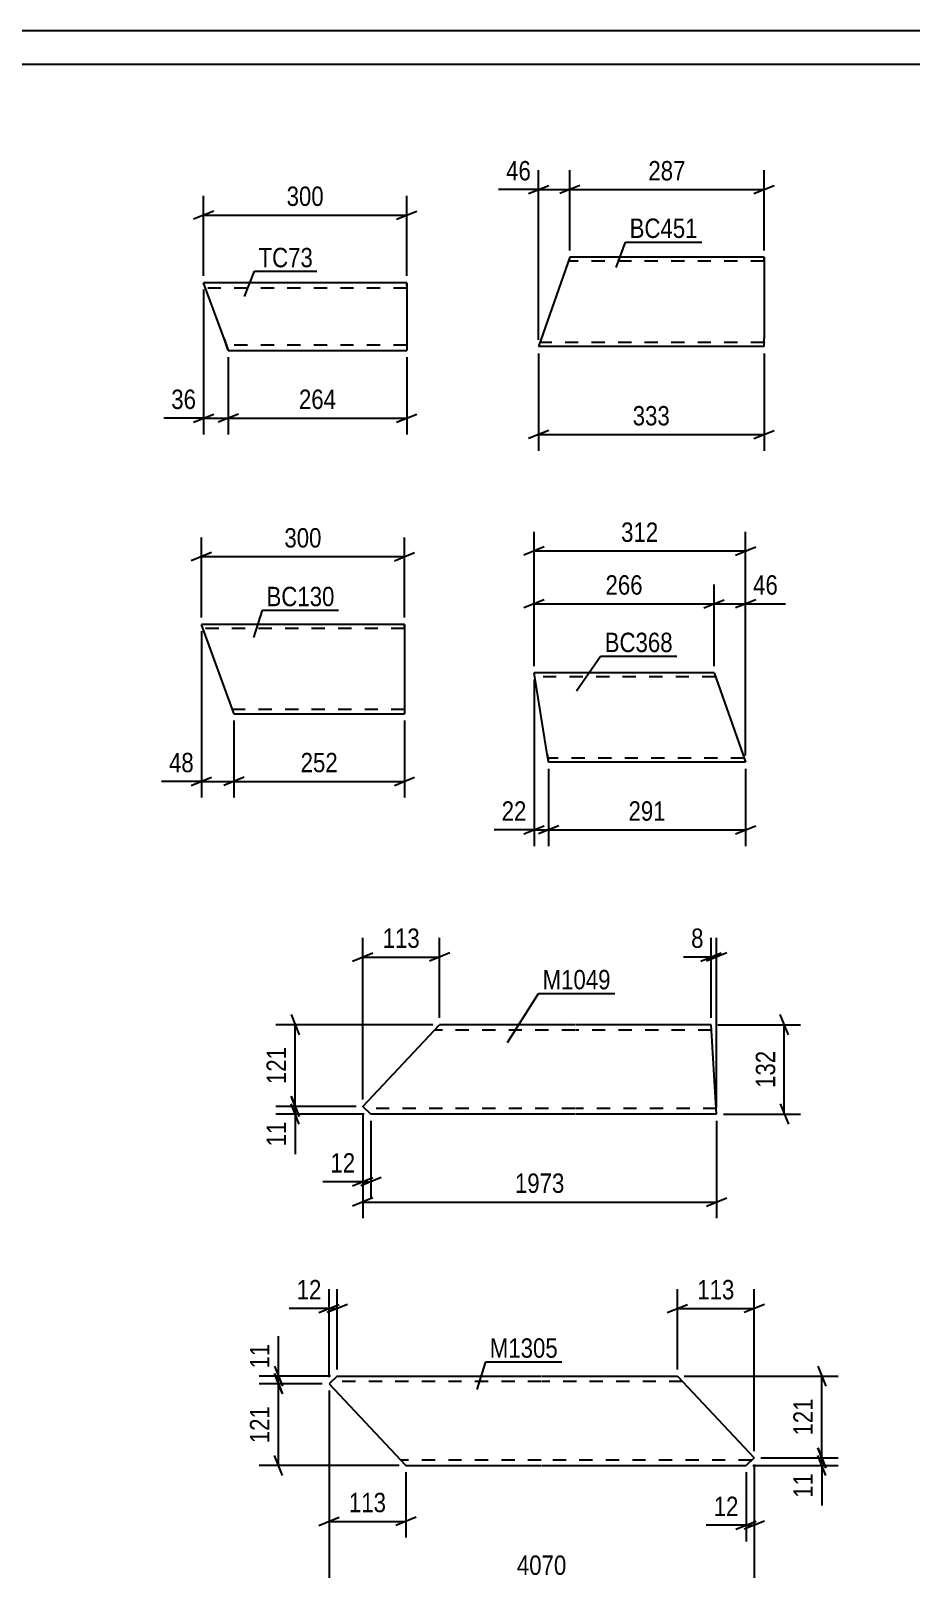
# Model space of a CAD drawing. Header units: millimetres. Extents: x 0 to 594, y 0 to 420.
# Drawn here: x 197.5 to 327.6, y 192.7 to 420 of the extents above; entities that cross this region are included whole.
import ezdxf

# ---------------------------------------------------------------- set-up
doc = ezdxf.new("R2010")
doc.units = ezdxf.units.MM
doc.linetypes.add('DXK_LINE_DOT2', pattern=[3.9198, 1.9599, -1.9599])
doc.styles.add('Arial Narrow', font='ARIALN.TTF', dxfattribs={"height": 0.2})

# ---------------------------------------------------------------- blocks, each defined once
blk = doc.blocks.new('Unknown-122574334-1163')
at = {"color": 5, "linetype": 'Continuous'}
for p, q in [((594, 420), (0, 420)), ((589, 415), (5, 415))]:
    blk.add_line(p, q, dxfattribs=at)
blk = doc.blocks.new('Part-122574334-20308 - 20307')
at = {"color": 2, "linetype": 'Continuous'}
for p, q in [((298.47, 325.14), (271.87, 325.14)), ((273.83, 313.14), (271.87, 325.14)), ((298.47, 325.14), (302.69, 313.14)), ((274.02, 312.03), (273.83, 313.14)), ((274.03, 311.94), (274.02, 312.03)), ((303.11, 311.94), (274.03, 311.94)), ((302.69, 313.14), (303.11, 311.94))]:
    blk.add_line(p, q, dxfattribs=at)
at = {"color": 7, "linetype": 'DXK_LINE_DOT2'}
for p, q in [((298.68, 324.54), (271.96, 324.54)), ((273.83, 313.14), (273.97, 312.29)), ((302.9, 312.54), (273.93, 312.54))]:
    blk.add_line(p, q, dxfattribs=at)
blk = doc.blocks.new('Part-122574334-15765 - 15732')
at = {"color": 2, "linetype": 'Continuous'}
for p, q in [((242.8, 221.22), (241.6, 220.09)), ((242.8, 221.22), (272.94, 221.22)), ((273.04, 221.22), (293.04, 221.22)), ((293.04, 221.22), (304.39, 209.15)), ((241.6, 220.09), (252.94, 208.02)), ((304.39, 209.15), (303.19, 208.02)), ((252.94, 208.02), (272.94, 208.02)), ((273.04, 208.02), (303.19, 208.02))]:
    blk.add_line(p, q, dxfattribs=at)
at = {"color": 7, "linetype": 'DXK_LINE_DOT2'}
for p, q in [((272.94, 220.42), (241.95, 220.42)), ((293.8, 220.42), (273.04, 220.42)), ((272.94, 208.82), (252.19, 208.82)), ((304.04, 208.82), (273.04, 208.82))]:
    blk.add_line(p, q, dxfattribs=at)
blk = doc.blocks.new('Part-122574334-15772 - 15771')
at = {"color": 2, "linetype": 'Continuous'}
for p, q in [((246.58, 261.08), (257.93, 273.15)), ((277.93, 273.15), (257.93, 273.15)), ((298.03, 273.15), (278.03, 273.15)), ((298.84, 259.95), (298.03, 273.15)), ((247.78, 259.95), (246.58, 261.08)), ((277.93, 259.95), (247.78, 259.95)), ((298.84, 259.95), (278.03, 259.95))]:
    blk.add_line(p, q, dxfattribs=at)
at = {"color": 7, "linetype": 'DXK_LINE_DOT2'}
for p, q in [((277.93, 272.35), (257.18, 272.35)), ((298.08, 272.35), (278.03, 272.35)), ((277.93, 260.75), (246.93, 260.75)), ((298.79, 260.75), (278.03, 260.75)), ((298.79, 260.75), (298.79, 260.81))]:
    blk.add_line(p, q, dxfattribs=at)
blk = doc.blocks.new('Part-122574334-20293 - 20292')
at = {"color": 2, "linetype": 'Continuous'}
for p, q in [((226.13, 374.37), (223.07, 382.77)), ((253.07, 382.77), (223.07, 382.77)), ((253.07, 382.77), (253.07, 372.77)), ((226.13, 374.37), (226.71, 372.77)), ((226.71, 372.77), (253.07, 372.77))]:
    blk.add_line(p, q, dxfattribs=at)
at = {"color": 7, "linetype": 'DXK_LINE_DOT2'}
for p, q in [((253.07, 381.97), (223.36, 381.97)), ((253.07, 382.3), (253.07, 382.77)), ((226.67, 372.89), (226.13, 374.37)), ((253.07, 373.57), (226.42, 373.57))]:
    blk.add_line(p, q, dxfattribs=at)
blk = doc.blocks.new('Part-122574334-20277 - 20272')
at = {"color": 2, "linetype": 'Continuous'}
for p, q in [((227.51, 319.19), (222.74, 332.3)), ((252.74, 332.3), (222.74, 332.3)), ((252.74, 332.3), (252.74, 332.21)), ((252.74, 332.21), (252.74, 319.1)), ((227.54, 319.1), (227.51, 319.19)), ((227.54, 319.1), (252.74, 319.1))]:
    blk.add_line(p, q, dxfattribs=at)
at = {"color": 7, "linetype": 'DXK_LINE_DOT2'}
for p, q in [((252.74, 331.95), (252.74, 332.3)), ((252.74, 331.7), (222.96, 331.7)), ((252.74, 319.7), (227.33, 319.7))]:
    blk.add_line(p, q, dxfattribs=at)
blk = doc.blocks.new('Part-122574334-20301 - 20300')
at = {"color": 2, "linetype": 'Continuous'}
for p, q in [((277.16, 386.54), (272.54, 373.34)), ((305.85, 386.54), (277.16, 386.54)), ((305.85, 386.54), (305.85, 386.45)), ((305.85, 386.45), (305.85, 386.19)), ((305.85, 386.19), (305.85, 385.34)), ((305.85, 385.34), (305.85, 374.54)), ((305.85, 373.34), (272.54, 373.34)), ((305.85, 373.34), (305.85, 374.54))]:
    blk.add_line(p, q, dxfattribs=at)
at = {"color": 7, "linetype": 'DXK_LINE_DOT2'}
for p, q in [((305.85, 386.19), (305.85, 386.54)), ((305.85, 385.94), (276.95, 385.94)), ((305.85, 385.8), (305.85, 385.34)), ((305.85, 373.94), (272.75, 373.94)), ((305.85, 373.94), (305.85, 374.54)), ((305.85, 373.99), (305.85, 373.94)), ((305.85, 373.34), (305.85, 373.44))]:
    blk.add_line(p, q, dxfattribs=at)
blk = doc.blocks.new('StraightDimension-122574334-20332 - 20307')
at = {"color": 7, "linetype": 'Continuous'}
for p, q in [((271.87, 326.14), (271.87, 338.19)), ((298.47, 326.14), (298.47, 338.19)), ((273.37, 335.94), (270.37, 334.74)), ((271.87, 335.34), (298.47, 335.34)), ((296.97, 334.74), (299.97, 335.94))]:
    blk.add_line(p, q, dxfattribs=at)
at = {"color": 0}
blk.add_wipeout([(288.51, 336.09), (288.51, 340.29), (281.83, 340.29), (281.83, 336.09)], dxfattribs=at)
at = {"color": 3, "style": 'Arial Narrow'}
blk.add_text('266', height=2.863, dxfattribs=at).set_placement((282.43, 336.69))
blk = doc.blocks.new('StraightDimension-122574334-20403 - 20307')
at = {"color": 7, "linetype": 'Continuous'}
for p, q in [((271.87, 326.14), (271.87, 345.99)), ((303.11, 312.94), (303.11, 345.99)), ((273.37, 343.74), (270.37, 342.54)), ((301.61, 342.54), (304.61, 343.74)), ((271.87, 343.14), (303.11, 343.14))]:
    blk.add_line(p, q, dxfattribs=at)
at = {"color": 0}
blk.add_wipeout([(290.83, 343.89), (290.83, 348.09), (284.14, 348.09), (284.14, 343.89)], dxfattribs=at)
at = {"color": 3, "style": 'Arial Narrow'}
blk.add_text('312', height=2.863, dxfattribs=at).set_placement((284.74, 344.49))
blk = doc.blocks.new('StraightDimension-122574334-20331 - 20307')
at = {"color": 7, "linetype": 'Continuous'}
for p, q in [((298.47, 326.14), (298.47, 338.19)), ((303.11, 312.94), (303.11, 338.19)), ((296.97, 334.74), (299.97, 335.94)), ((298.47, 335.34), (303.11, 335.34)), ((304.61, 335.94), (301.61, 334.74))]:
    blk.add_line(p, q, dxfattribs=at)
at = {"color": 0}
blk.add_wipeout([(308.49, 336.09), (308.49, 340.29), (303.63, 340.29), (303.63, 336.09)], dxfattribs=at)
at = {"color": 7, "linetype": 'Continuous'}
blk.add_line((303.11, 335.34), (309.01, 335.34), dxfattribs=at)
blk.add_line((303.11, 335.34), (309.01, 335.34), dxfattribs=at)
at = {"color": 3, "style": 'Arial Narrow'}
blk.add_text('46', height=2.863, dxfattribs=at).set_placement((304.23, 336.69))
blk = doc.blocks.new('StraightDimension-122574334-20367 - 20307')
at = {"color": 7, "linetype": 'Continuous'}
for p, q in [((274.03, 310.94), (274.03, 299.54)), ((303.11, 310.94), (303.11, 299.54)), ((275.53, 302.54), (272.53, 301.34)), ((301.61, 301.34), (304.61, 302.54)), ((274.03, 301.94), (303.11, 301.94))]:
    blk.add_line(p, q, dxfattribs=at)
at = {"color": 0}
blk.add_wipeout([(291.91, 302.69), (291.91, 306.89), (285.23, 306.89), (285.23, 302.69)], dxfattribs=at)
at = {"color": 3, "style": 'Arial Narrow'}
blk.add_text('291', height=2.863, dxfattribs=at).set_placement((285.83, 303.29))
blk = doc.blocks.new('StraightDimension-122574334-20368 - 20307')
at = {"color": 7, "linetype": 'Continuous'}
for p, q in [((271.87, 324.14), (271.87, 299.54)), ((274.03, 310.94), (274.03, 299.54)), ((270.37, 301.34), (273.37, 302.54)), ((275.53, 302.54), (272.53, 301.34)), ((271.87, 301.94), (274.03, 301.94))]:
    blk.add_line(p, q, dxfattribs=at)
at = {"color": 0}
blk.add_wipeout([(271.34, 302.69), (271.34, 306.89), (266.49, 306.89), (266.49, 302.69)], dxfattribs=at)
at = {"color": 7, "linetype": 'Continuous'}
blk.add_line((271.87, 301.94), (265.96, 301.94), dxfattribs=at)
blk.add_line((271.87, 301.94), (265.96, 301.94), dxfattribs=at)
at = {"color": 3, "style": 'Arial Narrow'}
blk.add_text('22', height=2.863, dxfattribs=at).set_placement((267.09, 303.29))
blk = doc.blocks.new('StraightDimension-122574334-16163 - 15732')
at = {"color": 7, "linetype": 'Continuous'}
for p, q in [((241.6, 221.09), (241.6, 234.07)), ((242.8, 222.22), (242.8, 234.07)), ((240.1, 230.62), (243.1, 231.82)), ((244.3, 231.82), (241.3, 230.62)), ((241.6, 231.22), (242.8, 231.22))]:
    blk.add_line(p, q, dxfattribs=at)
at = {"color": 0}
blk.add_wipeout([(241.07, 231.97), (241.07, 236.17), (236.21, 236.17), (236.21, 231.97)], dxfattribs=at)
at = {"color": 7, "linetype": 'Continuous'}
blk.add_line((241.6, 231.22), (235.69, 231.22), dxfattribs=at)
blk.add_line((241.6, 231.22), (235.69, 231.22), dxfattribs=at)
at = {"color": 3, "style": 'Arial Narrow'}
blk.add_text('12', height=2.863, dxfattribs=at).set_placement((236.81, 232.57))
blk = doc.blocks.new('StraightDimension-122574334-16155 - 15732')
at = {"color": 7, "linetype": 'Continuous'}
for p, q in [((241.6, 219.09), (241.6, 197.37)), ((252.94, 207.02), (252.94, 197.37)), ((240.1, 199.17), (243.1, 200.37)), ((254.44, 200.37), (251.44, 199.17)), ((241.6, 199.77), (252.94, 199.77))]:
    blk.add_line(p, q, dxfattribs=at)
at = {"color": 0}
blk.add_wipeout([(250.61, 200.52), (250.61, 204.72), (243.93, 204.72), (243.93, 200.52)], dxfattribs=at)
at = {"color": 3, "style": 'Arial Narrow'}
blk.add_text('113', height=2.863, dxfattribs=at).set_placement((244.53, 201.12))
blk = doc.blocks.new('StraightDimension-122574334-16149 - 15732')
at = {"color": 7, "linetype": 'Continuous'}
for p, q in [((303.19, 207.02), (303.19, 196.8)), ((304.39, 208.15), (304.39, 196.8)), ((301.69, 198.6), (304.69, 199.8)), ((305.89, 199.8), (302.89, 198.6)), ((303.19, 199.2), (304.39, 199.2))]:
    blk.add_line(p, q, dxfattribs=at)
at = {"color": 0}
blk.add_wipeout([(302.67, 199.95), (302.67, 204.15), (297.81, 204.15), (297.81, 199.95)], dxfattribs=at)
at = {"color": 7, "linetype": 'Continuous'}
blk.add_line((303.19, 199.2), (297.28, 199.2), dxfattribs=at)
blk.add_line((303.19, 199.2), (297.28, 199.2), dxfattribs=at)
at = {"color": 3, "style": 'Arial Narrow'}
blk.add_text('12', height=2.863, dxfattribs=at).set_placement((298.41, 200.55))
blk = doc.blocks.new('StraightDimension-122574334-20694 - 15732')
at = {"color": 7, "linetype": 'Continuous'}
for p, q in [((294.04, 221.22), (316.79, 221.22)), ((313.79, 222.72), (314.99, 219.72)), ((314.39, 209.15), (314.39, 221.22)), ((305.39, 209.15), (316.79, 209.15)), ((314.99, 207.65), (313.79, 210.65))]:
    blk.add_line(p, q, dxfattribs=at)
at = {"color": 0}
blk.add_wipeout([(313.64, 218.53), (309.44, 218.53), (309.44, 211.85), (313.64, 211.85)], dxfattribs=at)
at = {"color": 3, "style": 'Arial Narrow'}
blk.add_text('121', height=2.863, rotation=90.0002, dxfattribs=at).set_placement((313.04, 212.45))
blk = doc.blocks.new('StraightDimension-122574334-16183 - 15732')
at = {"color": 7, "linetype": 'Continuous'}
for p, q in [((241.6, 219.09), (241.6, 188.11)), ((304.39, 208.15), (304.39, 188.11)), ((243.1, 191.11), (240.1, 189.91)), ((302.89, 189.91), (305.89, 191.11)), ((241.6, 190.51), (304.39, 190.51))]:
    blk.add_line(p, q, dxfattribs=at)
at = {"color": 0}
blk.add_wipeout([(277.25, 191.26), (277.25, 195.46), (268.74, 195.46), (268.74, 191.26)], dxfattribs=at)
at = {"color": 3, "style": 'Arial Narrow'}
blk.add_text('4070', height=2.863, dxfattribs=at).set_placement((269.34, 191.86))
blk = doc.blocks.new('StraightDimension-122574334-16159 - 15732')
at = {"color": 7, "linetype": 'Continuous'}
for p, q in [((293.04, 222.22), (293.04, 234.07)), ((304.39, 210.15), (304.39, 234.07)), ((291.54, 230.62), (294.54, 231.82)), ((293.04, 231.22), (304.39, 231.22)), ((305.89, 231.82), (302.89, 230.62))]:
    blk.add_line(p, q, dxfattribs=at)
at = {"color": 0}
blk.add_wipeout([(302.06, 231.97), (302.06, 236.17), (295.38, 236.17), (295.38, 231.97)], dxfattribs=at)
at = {"color": 3, "style": 'Arial Narrow'}
blk.add_text('113', height=2.863, dxfattribs=at).set_placement((295.98, 232.57))
blk = doc.blocks.new('StraightDimension-122574334-20695 - 15732')
at = {"color": 7, "linetype": 'Continuous'}
for p, q in [((305.39, 209.15), (316.79, 209.15)), ((313.79, 210.65), (314.99, 207.65)), ((314.99, 206.52), (313.79, 209.52)), ((314.39, 208.02), (314.39, 209.15)), ((304.19, 208.02), (316.79, 208.02))]:
    blk.add_line(p, q, dxfattribs=at)
at = {"color": 0}
blk.add_wipeout([(313.64, 207.5), (309.44, 207.5), (309.44, 202.64), (313.64, 202.64)], dxfattribs=at)
at = {"color": 7, "linetype": 'Continuous'}
blk.add_line((314.39, 208.02), (314.39, 202.12), dxfattribs=at)
blk.add_line((314.39, 208.02), (314.39, 202.12), dxfattribs=at)
at = {"color": 3, "style": 'Arial Narrow'}
blk.add_text('11', height=2.863, rotation=90.0002, dxfattribs=at).set_placement((313.04, 203.24))
blk = doc.blocks.new('StraightDimension-122574334-20751 - 15732')
at = {"color": 7, "linetype": 'Continuous'}
for p, q in [((241.8, 221.22), (231.27, 221.22)), ((233.52, 222.72), (234.72, 219.72)), ((234.72, 218.59), (233.52, 221.59)), ((234.12, 220.09), (234.12, 221.22)), ((240.6, 220.09), (231.27, 220.09))]:
    blk.add_line(p, q, dxfattribs=at)
at = {"color": 0}
blk.add_wipeout([(233.37, 226.6), (229.17, 226.6), (229.17, 221.75), (233.37, 221.75)], dxfattribs=at)
at = {"color": 7, "linetype": 'Continuous'}
blk.add_line((234.12, 221.22), (234.12, 227.13), dxfattribs=at)
blk.add_line((234.12, 221.22), (234.12, 227.13), dxfattribs=at)
at = {"color": 3, "style": 'Arial Narrow'}
blk.add_text('11', height=2.863, rotation=90.0002, dxfattribs=at).set_placement((232.77, 222.35))
blk = doc.blocks.new('StraightDimension-122574334-20752 - 15732')
at = {"color": 7, "linetype": 'Continuous'}
for p, q in [((233.52, 221.59), (234.72, 218.59)), ((240.6, 220.09), (231.27, 220.09)), ((234.12, 208.02), (234.12, 220.09)), ((234.72, 206.52), (233.52, 209.52)), ((251.94, 208.02), (231.27, 208.02))]:
    blk.add_line(p, q, dxfattribs=at)
at = {"color": 0}
blk.add_wipeout([(233.37, 217.4), (229.17, 217.4), (229.17, 210.71), (233.37, 210.71)], dxfattribs=at)
at = {"color": 3, "style": 'Arial Narrow'}
blk.add_text('121', height=2.863, rotation=90.0002, dxfattribs=at).set_placement((232.77, 211.31))
blk = doc.blocks.new('StraightDimension-122574334-20646 - 15771')
at = {"color": 7, "linetype": 'Continuous'}
for p, q in [((256.93, 273.15), (233.73, 273.15)), ((235.98, 274.65), (237.18, 271.65)), ((236.58, 261.08), (236.58, 273.15)), ((237.18, 259.58), (235.98, 262.58)), ((245.58, 261.08), (233.73, 261.08))]:
    blk.add_line(p, q, dxfattribs=at)
at = {"color": 0}
blk.add_wipeout([(235.83, 270.46), (231.63, 270.46), (231.63, 263.77), (235.83, 263.77)], dxfattribs=at)
at = {"color": 3, "style": 'Arial Narrow'}
blk.add_text('121', height=2.863, rotation=90.0002, dxfattribs=at).set_placement((235.23, 264.37))
blk = doc.blocks.new('StraightDimension-122574334-16207 - 15771')
at = {"color": 7, "linetype": 'Continuous'}
for p, q in [((299.03, 273.15), (311.24, 273.15)), ((309.44, 271.65), (308.24, 274.65)), ((308.84, 259.95), (308.84, 273.15)), ((308.24, 261.45), (309.44, 258.45)), ((299.84, 259.95), (311.24, 259.95))]:
    blk.add_line(p, q, dxfattribs=at)
at = {"color": 0}
blk.add_wipeout([(308.09, 269.89), (303.89, 269.89), (303.89, 263.21), (308.09, 263.21)], dxfattribs=at)
at = {"color": 3, "style": 'Arial Narrow'}
blk.add_text('132', height=2.863, rotation=90.0002, dxfattribs=at).set_placement((307.49, 263.81))
blk = doc.blocks.new('StraightDimension-122574334-16191 - 15771')
at = {"color": 7, "linetype": 'Continuous'}
for p, q in [((246.58, 262.08), (246.58, 286)), ((257.93, 274.15), (257.93, 286)), ((245.08, 282.55), (248.08, 283.75)), ((246.58, 283.15), (257.93, 283.15)), ((259.43, 283.75), (256.43, 282.55))]:
    blk.add_line(p, q, dxfattribs=at)
at = {"color": 0}
blk.add_wipeout([(255.6, 283.9), (255.6, 288.1), (248.91, 288.1), (248.91, 283.9)], dxfattribs=at)
at = {"color": 3, "style": 'Arial Narrow'}
blk.add_text('113', height=2.863, dxfattribs=at).set_placement((249.51, 284.5))
blk = doc.blocks.new('StraightDimension-122574334-16195 - 15771')
at = {"color": 7, "linetype": 'Continuous'}
for p, q in [((246.58, 260.08), (246.58, 247.55)), ((247.78, 258.95), (247.78, 247.55)), ((245.08, 249.35), (248.08, 250.55)), ((249.28, 250.55), (246.28, 249.35)), ((246.58, 249.95), (247.78, 249.95))]:
    blk.add_line(p, q, dxfattribs=at)
at = {"color": 0}
blk.add_wipeout([(246.05, 250.7), (246.05, 254.9), (241.2, 254.9), (241.2, 250.7)], dxfattribs=at)
at = {"color": 7, "linetype": 'Continuous'}
blk.add_line((246.58, 249.95), (240.67, 249.95), dxfattribs=at)
blk.add_line((246.58, 249.95), (240.67, 249.95), dxfattribs=at)
at = {"color": 3, "style": 'Arial Narrow'}
blk.add_text('12', height=2.863, dxfattribs=at).set_placement((241.8, 251.3))
blk = doc.blocks.new('StraightDimension-122574334-16187 - 15771')
at = {"color": 7, "linetype": 'Continuous'}
for p, q in [((298.03, 274.15), (298.03, 286)), ((298.84, 260.95), (298.84, 286)), ((296.53, 282.55), (299.53, 283.75)), ((300.34, 283.75), (297.34, 282.55)), ((298.03, 283.15), (298.84, 283.15))]:
    blk.add_line(p, q, dxfattribs=at)
at = {"color": 0}
blk.add_wipeout([(297.5, 283.9), (297.5, 288.1), (294.48, 288.1), (294.48, 283.9)], dxfattribs=at)
at = {"color": 7, "linetype": 'Continuous'}
blk.add_line((298.03, 283.15), (293.95, 283.15), dxfattribs=at)
blk.add_line((298.03, 283.15), (293.95, 283.15), dxfattribs=at)
at = {"color": 3, "style": 'Arial Narrow'}
blk.add_text('8', height=2.86, dxfattribs=at).set_placement((295.08, 284.5))
blk = doc.blocks.new('StraightDimension-122574334-16213 - 15771')
at = {"color": 7, "linetype": 'Continuous'}
for p, q in [((246.58, 260.08), (246.58, 244.55)), ((298.84, 258.95), (298.84, 244.55)), ((248.08, 247.55), (245.08, 246.35)), ((246.58, 246.95), (298.84, 246.95)), ((297.34, 246.35), (300.34, 247.55))]:
    blk.add_line(p, q, dxfattribs=at)
at = {"color": 0}
blk.add_wipeout([(276.97, 247.7), (276.97, 251.9), (268.45, 251.9), (268.45, 247.7)], dxfattribs=at)
at = {"color": 3, "style": 'Arial Narrow'}
blk.add_text('1973', height=2.863, dxfattribs=at).set_placement((269.05, 248.3))
blk = doc.blocks.new('StraightDimension-122574334-20647 - 15771')
at = {"color": 7, "linetype": 'Continuous'}
for p, q in [((235.98, 262.58), (237.18, 259.58)), ((237.18, 258.45), (235.98, 261.45)), ((245.58, 261.08), (233.73, 261.08)), ((246.78, 259.95), (233.73, 259.95)), ((236.58, 259.95), (236.58, 261.08))]:
    blk.add_line(p, q, dxfattribs=at)
at = {"color": 0}
blk.add_wipeout([(235.83, 259.42), (231.63, 259.42), (231.63, 254.57), (235.83, 254.57)], dxfattribs=at)
at = {"color": 7, "linetype": 'Continuous'}
blk.add_line((236.58, 259.95), (236.58, 254.04), dxfattribs=at)
blk.add_line((236.58, 259.95), (236.58, 254.04), dxfattribs=at)
at = {"color": 3, "style": 'Arial Narrow'}
blk.add_text('11', height=2.863, rotation=90.0002, dxfattribs=at).set_placement((235.23, 255.17))
blk = doc.blocks.new('StraightDimension-122574334-20481 - 20292')
at = {"color": 7, "linetype": 'Continuous'}
for p, q in [((223.07, 381.77), (223.07, 360.37)), ((226.71, 371.77), (226.71, 360.37)), ((221.57, 362.17), (224.57, 363.37)), ((223.07, 362.77), (226.71, 362.77)), ((228.21, 363.37), (225.21, 362.17))]:
    blk.add_line(p, q, dxfattribs=at)
at = {"color": 0}
blk.add_wipeout([(222.55, 363.52), (222.55, 367.72), (217.69, 367.72), (217.69, 363.52)], dxfattribs=at)
at = {"color": 7, "linetype": 'Continuous'}
blk.add_line((223.07, 362.77), (217.17, 362.77), dxfattribs=at)
blk.add_line((223.07, 362.77), (217.17, 362.77), dxfattribs=at)
at = {"color": 3, "style": 'Arial Narrow'}
blk.add_text('36', height=2.863, dxfattribs=at).set_placement((218.29, 364.12))
blk = doc.blocks.new('StraightDimension-122574334-20480 - 20292')
at = {"color": 7, "linetype": 'Continuous'}
for p, q in [((226.71, 371.77), (226.71, 360.37)), ((253.07, 371.77), (253.07, 360.37)), ((228.21, 363.37), (225.21, 362.17)), ((226.71, 362.77), (253.07, 362.77)), ((251.57, 362.17), (254.57, 363.37))]:
    blk.add_line(p, q, dxfattribs=at)
at = {"color": 0}
blk.add_wipeout([(243.24, 363.52), (243.24, 367.72), (236.55, 367.72), (236.55, 363.52)], dxfattribs=at)
at = {"color": 3, "style": 'Arial Narrow'}
blk.add_text('264', height=2.863, dxfattribs=at).set_placement((237.15, 364.12))
blk = doc.blocks.new('StraightDimension-122574334-20469 - 20292')
at = {"color": 7, "linetype": 'Continuous'}
for p, q in [((223.07, 383.77), (223.07, 395.62)), ((253.07, 383.77), (253.07, 395.62)), ((224.57, 393.37), (221.57, 392.17)), ((251.57, 392.17), (254.57, 393.37)), ((223.07, 392.77), (253.07, 392.77))]:
    blk.add_line(p, q, dxfattribs=at)
at = {"color": 0}
blk.add_wipeout([(241.42, 393.52), (241.42, 397.72), (234.73, 397.72), (234.73, 393.52)], dxfattribs=at)
at = {"color": 3, "style": 'Arial Narrow'}
blk.add_text('300', height=2.863, dxfattribs=at).set_placement((235.33, 394.12))
blk = doc.blocks.new('StraightDimension-122574334-20421 - 20272')
at = {"color": 7, "linetype": 'Continuous'}
for p, q in [((222.74, 333.3), (222.74, 345.15)), ((252.74, 333.3), (252.74, 345.15)), ((224.24, 342.9), (221.24, 341.7)), ((222.74, 342.3), (252.74, 342.3)), ((251.24, 341.7), (254.24, 342.9))]:
    blk.add_line(p, q, dxfattribs=at)
at = {"color": 0}
blk.add_wipeout([(241.08, 343.05), (241.08, 347.25), (234.4, 347.25), (234.4, 343.05)], dxfattribs=at)
at = {"color": 3, "style": 'Arial Narrow'}
blk.add_text('300', height=2.863, dxfattribs=at).set_placement((235, 343.65))
blk = doc.blocks.new('StraightDimension-122574334-20432 - 20272')
at = {"color": 7, "linetype": 'Continuous'}
for p, q in [((227.54, 318.1), (227.54, 306.7)), ((252.74, 318.1), (252.74, 306.7)), ((229.04, 309.7), (226.04, 308.5)), ((251.24, 308.5), (254.24, 309.7)), ((227.54, 309.1), (252.74, 309.1))]:
    blk.add_line(p, q, dxfattribs=at)
at = {"color": 0}
blk.add_wipeout([(243.48, 309.85), (243.48, 314.05), (236.8, 314.05), (236.8, 309.85)], dxfattribs=at)
at = {"color": 3, "style": 'Arial Narrow'}
blk.add_text('252', height=2.863, dxfattribs=at).set_placement((237.4, 310.45))
blk = doc.blocks.new('StraightDimension-122574334-20433 - 20272')
at = {"color": 7, "linetype": 'Continuous'}
for p, q in [((222.74, 331.3), (222.74, 306.7)), ((227.54, 318.1), (227.54, 306.7)), ((221.24, 308.5), (224.24, 309.7)), ((229.04, 309.7), (226.04, 308.5)), ((222.74, 309.1), (227.54, 309.1))]:
    blk.add_line(p, q, dxfattribs=at)
at = {"color": 0}
blk.add_wipeout([(222.21, 309.85), (222.21, 314.05), (217.36, 314.05), (217.36, 309.85)], dxfattribs=at)
at = {"color": 7, "linetype": 'Continuous'}
blk.add_line((222.74, 309.1), (216.83, 309.1), dxfattribs=at)
blk.add_line((222.74, 309.1), (216.83, 309.1), dxfattribs=at)
at = {"color": 3, "style": 'Arial Narrow'}
blk.add_text('48', height=2.863, dxfattribs=at).set_placement((217.96, 310.45))
blk = doc.blocks.new('StraightDimension-122574334-20515 - 20300')
at = {"color": 7, "linetype": 'Continuous'}
for p, q in [((277.16, 387.54), (277.16, 399.39)), ((305.85, 387.54), (305.85, 399.39)), ((278.66, 397.14), (275.66, 395.94)), ((277.16, 396.54), (305.85, 396.54)), ((304.35, 395.94), (307.35, 397.14))]:
    blk.add_line(p, q, dxfattribs=at)
at = {"color": 0}
blk.add_wipeout([(294.84, 397.29), (294.84, 401.49), (288.16, 401.49), (288.16, 397.29)], dxfattribs=at)
at = {"color": 3, "style": 'Arial Narrow'}
blk.add_text('287', height=2.863, dxfattribs=at).set_placement((288.76, 397.89))
blk = doc.blocks.new('StraightDimension-122574334-20556 - 20300')
at = {"color": 7, "linetype": 'Continuous'}
for p, q in [((272.54, 372.34), (272.54, 357.94)), ((305.85, 372.34), (305.85, 357.94)), ((274.04, 360.94), (271.04, 359.74)), ((272.54, 360.34), (305.85, 360.34)), ((304.35, 359.74), (307.35, 360.94))]:
    blk.add_line(p, q, dxfattribs=at)
at = {"color": 0}
blk.add_wipeout([(292.53, 361.09), (292.53, 365.29), (285.85, 365.29), (285.85, 361.09)], dxfattribs=at)
at = {"color": 3, "style": 'Arial Narrow'}
blk.add_text('333', height=2.863, dxfattribs=at).set_placement((286.45, 361.69))
blk = doc.blocks.new('StraightDimension-122574334-20516 - 20300')
at = {"color": 7, "linetype": 'Continuous'}
for p, q in [((272.54, 374.34), (272.54, 399.39)), ((277.16, 387.54), (277.16, 399.39)), ((271.04, 395.94), (274.04, 397.14)), ((272.54, 396.54), (277.16, 396.54)), ((278.66, 397.14), (275.66, 395.94))]:
    blk.add_line(p, q, dxfattribs=at)
at = {"color": 0}
blk.add_wipeout([(272.01, 397.29), (272.01, 401.49), (267.15, 401.49), (267.15, 397.29)], dxfattribs=at)
at = {"color": 7, "linetype": 'Continuous'}
blk.add_line((272.54, 396.54), (266.63, 396.54), dxfattribs=at)
blk.add_line((272.54, 396.54), (266.63, 396.54), dxfattribs=at)
at = {"color": 3, "style": 'Arial Narrow'}
blk.add_text('46', height=2.863, dxfattribs=at).set_placement((267.75, 397.89))
blk = doc.blocks.new('Mark-122574334-20313 - 20307')
at = {"color": 0}
blk.add_wipeout([(292.35, 328.2), (292.35, 331.2), (282.31, 331.2), (282.31, 328.2)], dxfattribs=at)
blk.add_wipeout([(292.35, 328.2), (292.35, 331.2), (282.31, 331.2), (282.31, 328.2)], dxfattribs=at)
at = {"color": 30, "linetype": 'Continuous'}
for p, q in [((278.14, 322.47), (281.71, 327.6)), ((281.71, 327.6), (292.95, 327.6))]:
    blk.add_line(p, q, dxfattribs=at)
at = {"color": 3, "style": 'Arial Narrow'}
blk.add_text('BC368', height=2.863, dxfattribs=at).set_placement((282.31, 328.2))
blk = doc.blocks.new('Mark-122574334-17017 - 15732')
at = {"color": 0}
blk.add_wipeout([(275.39, 223.94), (275.39, 226.94), (265.34, 226.94), (265.34, 223.94)], dxfattribs=at)
blk.add_wipeout([(275.39, 223.94), (275.39, 226.94), (265.34, 226.94), (265.34, 223.94)], dxfattribs=at)
at = {"color": 30, "linetype": 'Continuous'}
for p, q in [((263.46, 219.24), (264.74, 223.34)), ((264.74, 223.34), (275.99, 223.34))]:
    blk.add_line(p, q, dxfattribs=at)
at = {"color": 3, "style": 'Arial Narrow'}
blk.add_text('M1305', height=2.863, dxfattribs=at).set_placement((265.34, 223.94))
blk = doc.blocks.new('Mark-122574334-17020 - 15771')
at = {"color": 0}
blk.add_wipeout([(283.19, 278.38), (283.19, 281.38), (273.14, 281.38), (273.14, 278.38)], dxfattribs=at)
blk.add_wipeout([(283.19, 278.38), (283.19, 281.38), (273.14, 281.38), (273.14, 278.38)], dxfattribs=at)
at = {"color": 30, "linetype": 'Continuous'}
for p, q in [((267.97, 270.52), (272.54, 277.78)), ((272.54, 277.78), (283.79, 277.78))]:
    blk.add_line(p, q, dxfattribs=at)
at = {"color": 3, "style": 'Arial Narrow'}
blk.add_text('M1049', height=2.863, dxfattribs=at).set_placement((273.14, 278.38))
blk = doc.blocks.new('Mark-122574334-20322 - 20292')
at = {"color": 0}
blk.add_wipeout([(239.21, 385.06), (239.21, 388.06), (231.18, 388.06), (231.18, 385.06)], dxfattribs=at)
blk.add_wipeout([(239.21, 385.06), (239.21, 388.06), (231.18, 388.06), (231.18, 385.06)], dxfattribs=at)
at = {"color": 30, "linetype": 'Continuous'}
for p, q in [((229.1, 380.74), (230.58, 384.46)), ((230.58, 384.46), (239.81, 384.46))]:
    blk.add_line(p, q, dxfattribs=at)
at = {"color": 3, "style": 'Arial Narrow'}
blk.add_text('TC73', height=2.863, dxfattribs=at).set_placement((231.18, 385.06))
blk = doc.blocks.new('Mark-122574334-20319 - 20272')
at = {"color": 0}
blk.add_wipeout([(242.41, 334.98), (242.41, 337.98), (232.36, 337.98), (232.36, 334.98)], dxfattribs=at)
blk.add_wipeout([(242.41, 334.98), (242.41, 337.98), (232.36, 337.98), (232.36, 334.98)], dxfattribs=at)
at = {"color": 30, "linetype": 'Continuous'}
for p, q in [((230.49, 330.37), (231.76, 334.38)), ((231.76, 334.38), (243.01, 334.38))]:
    blk.add_line(p, q, dxfattribs=at)
at = {"color": 3, "style": 'Arial Narrow'}
blk.add_text('BC130', height=2.863, dxfattribs=at).set_placement((232.36, 334.98))
blk = doc.blocks.new('Mark-122574334-20316 - 20300')
at = {"color": 0}
blk.add_wipeout([(296.04, 389.39), (296.04, 392.39), (285.99, 392.39), (285.99, 389.39)], dxfattribs=at)
blk.add_wipeout([(296.04, 389.39), (296.04, 392.39), (285.99, 392.39), (285.99, 389.39)], dxfattribs=at)
at = {"color": 30, "linetype": 'Continuous'}
for p, q in [((284, 385.02), (285.39, 388.79)), ((285.39, 388.79), (296.64, 388.79))]:
    blk.add_line(p, q, dxfattribs=at)
at = {"color": 3, "style": 'Arial Narrow'}
blk.add_text('BC451', height=2.863, dxfattribs=at).set_placement((285.99, 389.39))

msp = doc.modelspace()

# ---------------------------------------------------------------- block references
for name in ['Unknown-122574334-1163', 'Part-122574334-20301 - 20300', 'Part-122574334-20293 - 20292', 'Part-122574334-20277 - 20272', 'Part-122574334-20308 - 20307', 'Part-122574334-15772 - 15771', 'Part-122574334-15765 - 15732']:
    msp.add_blockref(name, (0, 0))

# ---------------------------------------------------------------- next in the draw order: block references
for name in ['StraightDimension-122574334-20515 - 20300', 'StraightDimension-122574334-20469 - 20292', 'StraightDimension-122574334-20481 - 20292', 'StraightDimension-122574334-20556 - 20300', 'StraightDimension-122574334-20421 - 20272', 'StraightDimension-122574334-20332 - 20307', 'StraightDimension-122574334-20432 - 20272', 'StraightDimension-122574334-20367 - 20307', 'Mark-122574334-17020 - 15771', 'StraightDimension-122574334-20646 - 15771', 'StraightDimension-122574334-16207 - 15771', 'StraightDimension-122574334-16163 - 15732', 'StraightDimension-122574334-16155 - 15732', 'StraightDimension-122574334-16149 - 15732']:
    msp.add_blockref(name, (0, 0))

# ---------------------------------------------------------------- next in the draw order: block references
for name in ['StraightDimension-122574334-20516 - 20300', 'Mark-122574334-20316 - 20300', 'Mark-122574334-20322 - 20292', 'StraightDimension-122574334-20480 - 20292', 'StraightDimension-122574334-20403 - 20307', 'Mark-122574334-20319 - 20272', 'StraightDimension-122574334-20433 - 20272', 'StraightDimension-122574334-16191 - 15771', 'StraightDimension-122574334-16187 - 15771', 'StraightDimension-122574334-16195 - 15771', 'StraightDimension-122574334-20694 - 15732']:
    msp.add_blockref(name, (0, 0))

# ---------------------------------------------------------------- next in the draw order: block references
for name in ['StraightDimension-122574334-20331 - 20307', 'Mark-122574334-20313 - 20307', 'StraightDimension-122574334-20368 - 20307', 'StraightDimension-122574334-16213 - 15771', 'StraightDimension-122574334-16183 - 15732']:
    msp.add_blockref(name, (0, 0))

# ---------------------------------------------------------------- next in the draw order: block references
for name in ['StraightDimension-122574334-20647 - 15771', 'StraightDimension-122574334-16159 - 15732', 'StraightDimension-122574334-20751 - 15732', 'Mark-122574334-17017 - 15732']:
    msp.add_blockref(name, (0, 0))

# ---------------------------------------------------------------- next in the draw order: block references
for name in ['StraightDimension-122574334-20752 - 15732', 'StraightDimension-122574334-20695 - 15732']:
    msp.add_blockref(name, (0, 0))

doc.saveas('drawing.dxf')
